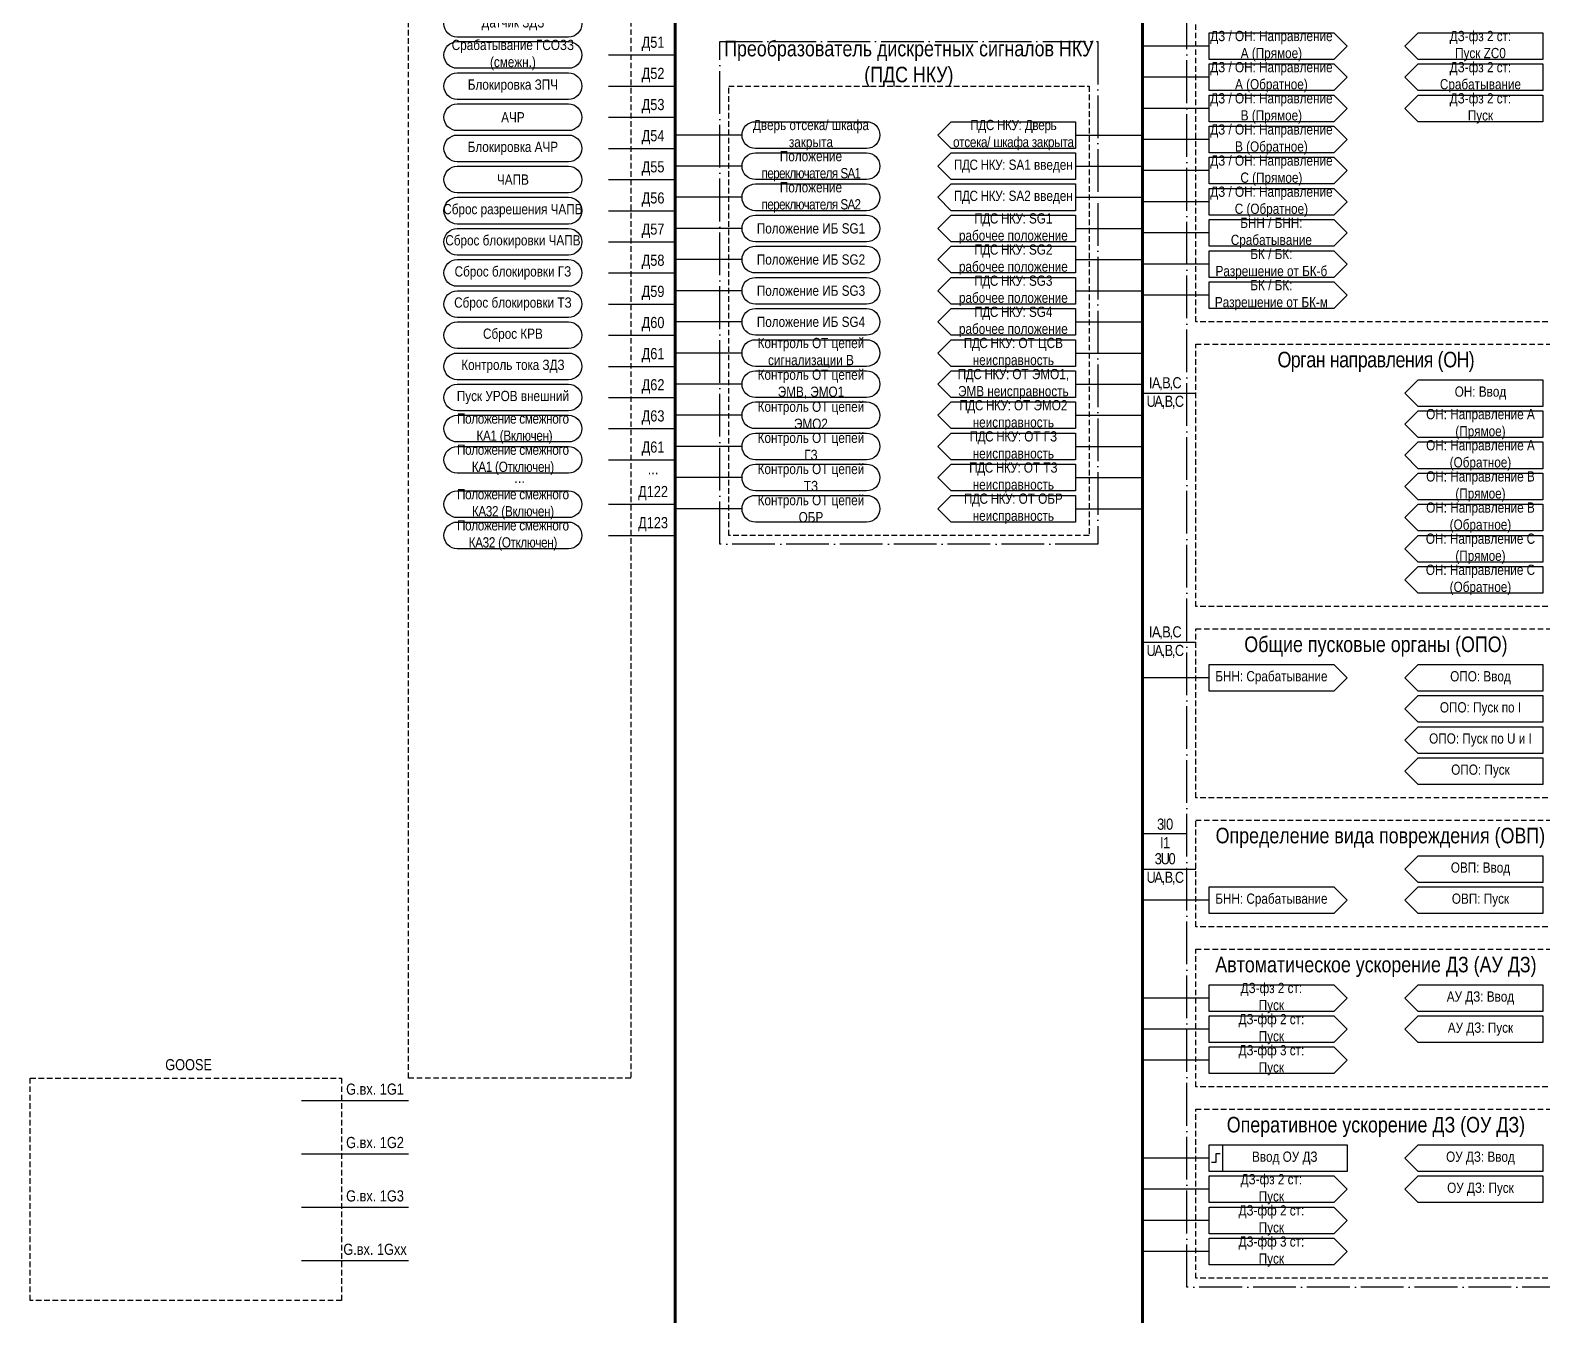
# Model space of a CAD drawing. Header units: millimetres. Extents: x -32357 to 1150, y -489 to 2440.
# Drawn here: x -32324 to -31984, y 17 to 307.6 of the extents above; entities that cross this region are included whole.
import ezdxf

# ---------------------------------------------------------------- set-up
doc = ezdxf.new("R2010")
doc.units = ezdxf.units.MM
doc.linetypes.add('ACAD_ISO04W100', pattern=[30, 24, -3, 0, -3])
doc.linetypes.add('штриховая2', pattern=[0.375, 0.25, -0.125])
doc.layers.add('TEXT', color=7, linetype='Continuous', lineweight=25)
doc.styles.add('2.5_Gost_RD', font='ARIALN.TTF', dxfattribs={"height": 2.5})
doc.styles.add('3.5_Gost_RD', font='ARIALN.TTF', dxfattribs={"height": 3.5})

msp = doc.modelspace()

# ---------------------------------------------------------------- linework, layer by layer
at = {"lineweight": 100, "ltscale": 100}
for p, q in [((-32179, 784), (-32179, 17)), ((-32074, 784), (-32074, 17))]:
    msp.add_line(p, q, dxfattribs=at)
at = {"ltscale": 100}
for p, q in [((-32059, 304), (-32074, 304)), ((-32194, 302), (-32179, 302)), ((-32059, 297), (-32074, 297)), ((-32194, 295), (-32179, 295)), ((-32059, 290), (-32074, 290)), ((-32194, 288), (-32179, 288)), ((-32164, 284), (-32179, 284)), ((-32089, 284), (-32074, 284)), ((-32059, 283), (-32074, 283)), ((-32194, 281), (-32179, 281)), ((-32164, 277), (-32179, 277)), ((-32089, 277), (-32074, 277)), ((-32059, 276), (-32074, 276)), ((-32194, 274), (-32179, 274)), ((-32164, 270), (-32179, 270)), ((-32089, 270), (-32074, 270)), ((-32059, 269), (-32074, 269)), ((-32194, 267), (-32179, 267)), ((-32164, 263), (-32179, 263)), ((-32089, 263), (-32074, 263)), ((-32059, 262), (-32074, 262)), ((-32194, 260), (-32179, 260)), ((-32164, 256), (-32179, 256)), ((-32089, 256), (-32074, 256)), ((-32059, 255), (-32074, 255)), ((-32194, 253), (-32179, 253)), ((-32164, 249), (-32179, 249)), ((-32089, 249), (-32074, 249)), ((-32194, 246), (-32179, 246)), ((-32059, 248), (-32074, 248)), ((-32164, 242), (-32179, 242)), ((-32089, 242), (-32074, 242)), ((-32194, 239), (-32179, 239)), ((-32164, 235), (-32179, 235)), ((-32089, 235), (-32074, 235)), ((-32194, 232), (-32179, 232)), ((-32164, 228), (-32179, 228)), ((-32089, 228), (-32074, 228)), ((-32194, 225), (-32179, 225)), ((-32074, 226), (-32062, 226)), ((-32164, 221), (-32179, 221)), ((-32089, 221), (-32074, 221)), ((-32194, 218), (-32179, 218)), ((-32194, 211), (-32179, 211)), ((-32164, 214), (-32179, 214)), ((-32089, 214), (-32074, 214)), ((-32164, 207), (-32179, 207)), ((-32089, 207), (-32074, 207)), ((-32194, 201), (-32179, 201)), ((-32164, 200), (-32179, 200)), ((-32089, 200), (-32074, 200)), ((-32194, 194), (-32179, 194)), ((-32074, 170), (-32062, 170)), ((-32059, 162), (-32074, 162)), ((-32074, 127), (-32064, 127)), ((-32074, 119), (-32062, 119)), ((-32059, 112), (-32074, 112)), ((-32059, 90), (-32074, 90)), ((-32059, 83), (-32074, 83)), ((-32059, 76), (-32074, 76)), ((-32263, 67), (-32239, 67)), ((-32263, 55), (-32239, 55)), ((-32059, 54), (-32074, 54)), ((-32059, 47), (-32074, 47)), ((-32263, 43), (-32239, 43)), ((-32059, 40), (-32074, 40)), ((-32263, 31), (-32239, 31)), ((-32059, 33), (-32074, 33))]:
    msp.add_line(p, q, dxfattribs=at)
at = {"color": 251, "linetype": 'ACAD_ISO04W100', "lineweight": 30, "ltscale": 0.4, "true_color": 0x58595b}
for points in [[(-32064, 777), (-31979, 777), (-31979, 25), (-32064, 25)], [(-32169, 305), (-32084, 305), (-32084, 192), (-32169, 192)]]:
    msp.add_lwpolyline(points, close=True, dxfattribs=at)
at = {"color": 7, "linetype": 'штриховая2', "ltscale": 5}
for points in [[(-32239, 664), (-32189, 664), (-32189, 72), (-32239, 72)], [(-32324, 72), (-32254, 72), (-32254, 22), (-32324, 22)]]:
    msp.add_lwpolyline(points, close=True, dxfattribs=at)
at = {"linetype": 'штриховая2', "ltscale": 5}
for points in [[(-32062, 343), (-31981, 343), (-31981, 242), (-32062, 242)], [(-32167, 295), (-32086, 295), (-32086, 194), (-32167, 194)], [(-32062, 237), (-31981, 237), (-31981, 178), (-32062, 178)], [(-32062, 173), (-31981, 173), (-31981, 135), (-32062, 135)], [(-32062, 130), (-31981, 130), (-31981, 106), (-32062, 106)], [(-32062, 101), (-31981, 101), (-31981, 70), (-32062, 70)], [(-32062, 65), (-31981, 65), (-31981, 27), (-32062, 27)]]:
    msp.add_lwpolyline(points, close=True, dxfattribs=at)
at = {"ltscale": 100}
for points in [[(-32228, 306, -1), (-32228, 312), (-32203, 312, -1), (-32203, 306)], [(-32228, 299, -1), (-32228, 305), (-32203, 305, -1), (-32203, 299)], [(-32228, 292, -1), (-32228, 298), (-32203, 298, -1), (-32203, 292)], [(-32228, 285, -1), (-32228, 291), (-32203, 291, -1), (-32203, 285)], [(-32161, 281, -1), (-32161, 287), (-32136, 287, -1), (-32136, 281)], [(-32228, 278, -1), (-32228, 284), (-32203, 284, -1), (-32203, 278)], [(-32161, 274, -1), (-32161, 280), (-32136, 280, -1), (-32136, 274)], [(-32228, 271, -1), (-32228, 277), (-32203, 277, -1), (-32203, 271)], [(-32161, 267, -1), (-32161, 273), (-32136, 273, -1), (-32136, 267)], [(-32228, 264, -1), (-32228, 270), (-32203, 270, -1), (-32203, 264)], [(-32161, 260, -1), (-32161, 266), (-32136, 266, -1), (-32136, 260)], [(-32228, 257, -1), (-32228, 263), (-32203, 263, -1), (-32203, 257)], [(-32161, 253, -1), (-32161, 259), (-32136, 259, -1), (-32136, 253)], [(-32228, 250, -1), (-32228, 256), (-32203, 256, -1), (-32203, 250)], [(-32161, 246, -1), (-32161, 252), (-32136, 252, -1), (-32136, 246)], [(-32228, 243, -1), (-32228, 249), (-32203, 249, -1), (-32203, 243)], [(-32161, 239, -1), (-32161, 245), (-32136, 245, -1), (-32136, 239)], [(-32228, 236, -1), (-32228, 242), (-32203, 242, -1), (-32203, 236)], [(-32161, 232, -1), (-32161, 238), (-32136, 238, -1), (-32136, 232)], [(-32228, 229, -1), (-32228, 235), (-32203, 235, -1), (-32203, 229)], [(-32228, 222, -1), (-32228, 228), (-32203, 228, -1), (-32203, 222)], [(-32161, 225, -1), (-32161, 231), (-32136, 231, -1), (-32136, 225)], [(-32228, 215, -1), (-32228, 221), (-32203, 221, -1), (-32203, 215)], [(-32161, 218, -1), (-32161, 224), (-32136, 224, -1), (-32136, 218)], [(-32161, 211, -1), (-32161, 217), (-32136, 217, -1), (-32136, 211)], [(-32228, 208, -1), (-32228, 214), (-32203, 214, -1), (-32203, 208)], [(-32161, 204, -1), (-32161, 210), (-32136, 210, -1), (-32136, 204)], [(-32228, 198, -1), (-32228, 204), (-32203, 204, -1), (-32203, 198)], [(-32161, 197, -1), (-32161, 203), (-32136, 203, -1), (-32136, 197)], [(-32228, 191, -1), (-32228, 197), (-32203, 197, -1), (-32203, 191)]]:
    msp.add_lwpolyline(points, format="xyb", close=True, dxfattribs=at)
for points in [[(-32059, 307), (-32031, 307), (-32028, 304), (-32031, 301), (-32059, 301), (-32059, 307)], [(-32059, 300), (-32031, 300), (-32028, 297), (-32031, 294), (-32059, 294), (-32059, 300)], [(-32059, 293), (-32031, 293), (-32028, 290), (-32031, 287), (-32059, 287), (-32059, 293)], [(-32059, 286), (-32031, 286), (-32028, 283), (-32031, 280), (-32059, 280), (-32059, 286)], [(-32059, 279), (-32031, 279), (-32028, 276), (-32031, 273), (-32059, 273), (-32059, 279)], [(-32059, 272), (-32031, 272), (-32028, 269), (-32031, 266), (-32059, 266), (-32059, 272)], [(-32059, 265), (-32031, 265), (-32028, 262), (-32031, 259), (-32059, 259), (-32059, 265)], [(-32059, 258), (-32031, 258), (-32028, 255), (-32031, 252), (-32059, 252), (-32059, 258)], [(-32059, 251), (-32031, 251), (-32028, 248), (-32031, 245), (-32059, 245), (-32059, 251)], [(-32059, 165), (-32031, 165), (-32028, 162), (-32031, 159), (-32059, 159), (-32059, 165)], [(-32059, 115), (-32031, 115), (-32028, 112), (-32031, 109), (-32059, 109), (-32059, 115)], [(-32059, 93), (-32031, 93), (-32028, 90), (-32031, 87), (-32059, 87), (-32059, 93)], [(-32059, 86), (-32031, 86), (-32028, 83), (-32031, 80), (-32059, 80), (-32059, 86)], [(-32059, 79), (-32031, 79), (-32028, 76), (-32031, 73), (-32059, 73), (-32059, 79)], [(-32059, 50), (-32031, 50), (-32028, 47), (-32031, 44), (-32059, 44), (-32059, 50)], [(-32059, 43), (-32031, 43), (-32028, 40), (-32031, 37), (-32059, 37), (-32059, 43)], [(-32059, 36), (-32031, 36), (-32028, 33), (-32031, 30), (-32059, 30), (-32059, 36)]]:
    msp.add_lwpolyline(points, dxfattribs=at)
for points in [[(-31984, 301), (-32012, 301), (-32015, 304), (-32012, 307), (-31984, 307)], [(-31984, 294), (-32012, 294), (-32015, 297), (-32012, 300), (-31984, 300)], [(-31984, 287), (-32012, 287), (-32015, 290), (-32012, 293), (-31984, 293)], [(-32089, 281), (-32117, 281), (-32120, 284), (-32117, 287), (-32089, 287)], [(-32117, 280), (-32089, 280), (-32089, 274), (-32117, 274), (-32120, 277)], [(-32117, 273), (-32089, 273), (-32089, 267), (-32117, 267), (-32120, 270)], [(-32117, 266), (-32089, 266), (-32089, 260), (-32117, 260), (-32120, 263)], [(-32117, 259), (-32089, 259), (-32089, 253), (-32117, 253), (-32120, 256)], [(-32117, 252), (-32089, 252), (-32089, 246), (-32117, 246), (-32120, 249)], [(-32117, 245), (-32089, 245), (-32089, 239), (-32117, 239), (-32120, 242)], [(-32117, 238), (-32089, 238), (-32089, 232), (-32117, 232), (-32120, 235)], [(-32117, 231), (-32089, 231), (-32089, 225), (-32117, 225), (-32120, 228)], [(-31984, 223), (-32012, 223), (-32015, 226), (-32012, 229), (-31984, 229)], [(-32117, 224), (-32089, 224), (-32089, 218), (-32117, 218), (-32120, 221)], [(-31984, 216), (-32012, 216), (-32015, 219), (-32012, 222), (-31984, 222)], [(-32117, 217), (-32089, 217), (-32089, 211), (-32117, 211), (-32120, 214)], [(-31984, 209), (-32012, 209), (-32015, 212), (-32012, 215), (-31984, 215)], [(-32117, 210), (-32089, 210), (-32089, 204), (-32117, 204), (-32120, 207)], [(-31984, 202), (-32012, 202), (-32015, 205), (-32012, 208), (-31984, 208)], [(-32117, 203), (-32089, 203), (-32089, 197), (-32117, 197), (-32120, 200)], [(-31984, 195), (-32012, 195), (-32015, 198), (-32012, 201), (-31984, 201)], [(-31984, 188), (-32012, 188), (-32015, 191), (-32012, 194), (-31984, 194)], [(-31984, 181), (-32012, 181), (-32015, 184), (-32012, 187), (-31984, 187)], [(-31984, 159), (-32012, 159), (-32015, 162), (-32012, 165), (-31984, 165)], [(-31984, 152), (-32012, 152), (-32015, 155), (-32012, 158), (-31984, 158)], [(-31984, 145), (-32012, 145), (-32015, 148), (-32012, 151), (-31984, 151)], [(-31984, 138), (-32012, 138), (-32015, 141), (-32012, 144), (-31984, 144)], [(-31984, 116), (-32012, 116), (-32015, 119), (-32012, 122), (-31984, 122)], [(-31984, 109), (-32012, 109), (-32015, 112), (-32012, 115), (-31984, 115)], [(-31984, 87), (-32012, 87), (-32015, 90), (-32012, 93), (-31984, 93)], [(-31984, 80), (-32012, 80), (-32015, 83), (-32012, 86), (-31984, 86)], [(-32059, 57), (-32056, 57), (-32056, 51), (-32059, 51)], [(-32059, 57), (-32028, 57), (-32028, 51), (-32059, 51)], [(-31984, 51), (-32012, 51), (-32015, 54), (-32012, 57), (-31984, 57)], [(-31984, 44), (-32012, 44), (-32015, 47), (-32012, 50), (-31984, 50)]]:
    msp.add_lwpolyline(points, close=True, dxfattribs=at)
at = {"lineweight": 30, "ltscale": 100}
msp.add_lwpolyline([(-32056.5, 55), (-32057.5, 55), (-32057.5, 53), (-32058.5, 53)], dxfattribs=at)

# ---------------------------------------------------------------- texts
at = {"color": 2, "ltscale": 100, "char_height": 2.3, "width": 31, "attachment_point": 5, "style": '2.5_Gost_RD'}
for s, insert in [('Датчик ЗДЗ', (-32215.5, 309)), ('Срабатывание ГСОЗЗ (смежн.)', (-32215.5, 302)), ('Блокировка ЗПЧ', (-32215.5, 295)), ('АЧР', (-32215.5, 288)), ('Блокировка АЧР', (-32215.5, 281)), ('ЧАПВ', (-32215.5, 274)), ('Сброс разрешения ЧАПВ', (-32215.5, 267)), ('Сброс блокировки ЧАПВ', (-32215.5, 260)), ('Сброс блокировки ГЗ', (-32215.5, 253)), ('Сброс блокировки ТЗ', (-32215.5, 246)), ('{\\C1;Сброс КРВ}', (-32215.5, 239)), ('{\\C1;Контроль тока ЗДЗ}', (-32215.5, 232)), ('{\\C1;Пуск УРОВ внешний}', (-32215.5, 225)), ('{\\T0.95;Положение смежного\\P КА1 (Включен)}', (-32215.5, 218)), ('{\\T0.95;Положение смежного \\PКА1 (Отключен)}', (-32215.5, 211)), ('{\\T0.95;Положение смежного КА32 (Включен)}', (-32215.5, 201)), ('{\\T0.95;Положение смежного КА32 (Отключен)}', (-32215.5, 194))]:
    msp.add_mtext(s, dxfattribs=dict(at, insert=insert))
at = {"ltscale": 100, "attachment_point": 5, "style": '2.5_Gost_RD'}
for s, insert, char_height, width in [('Д51', (-32184, 304.5), 2.5, 10), ('ДЗ-фз 2 ст: \\PПуск {\\C7;ZC0}', (-31998, 304), 2.3, 28), ('ДЗ-фз 2 ст: Срабатывание', (-31998, 297), 2.3, 28), ('Д52', (-32184, 297.5), 2.5, 10), ('ДЗ-фз 2 ст: \\PПуск', (-31998, 290), 2.3, 28), ('Д53', (-32184, 290.5), 2.5, 10), ('{\\T0.95;ПДС НКУ: Дверь отсека/ шкафа закрыта}', (-32103, 284), 2.3, 28), ('Д54', (-32184, 283.5), 2.5, 10), ('Д55', (-32184, 276.5), 2.5, 10), ('{\\T0.95;ПДС НКУ:} SA1 введен', (-32103, 277), 2.3, 28), ('Д56', (-32184, 269.5), 2.5, 10), ('{\\T0.95;ПДС НКУ:} SA2 введен', (-32103, 270), 2.3, 28), ('{\\T0.95;ПДС НКУ:} SG1 рабочее положение', (-32103, 263), 2.3, 28), ('Д57', (-32184, 262.5), 2.5, 10), ('{\\T0.95;ПДС НКУ:} SG2 рабочее положение', (-32103, 256), 2.3, 28), ('Д58', (-32184, 255.5), 2.5, 10), ('{\\T0.95;ПДС НКУ:} SG3 рабочее положение', (-32103, 249), 2.3, 28), ('Д59', (-32184, 248.5), 2.5, 10), ('{\\T0.95;ПДС НКУ:} SG4 рабочее положение', (-32103, 242), 2.3, 28), ('Д60', (-32184, 241.5), 2.5, 10), ('{\\T0.95;ПДС НКУ:} ОТ ЦСВ неисправность', (-32103, 235), 2.3, 28), ('Д61', (-32184, 234.5), 2.5, 10), ('{\\T0.95;ПДС НКУ:} ОТ ЭМО1, ЭМВ неисправность', (-32103, 228), 2.3, 28), ('Д62', (-32184, 227.5), 2.5, 10), ('{\\T0.8;IA,B,C UA,B,C }', (-32069, 226), 2.5, 10), ('{\\T0.95;ПДС НКУ:} ОТ ЭМО2 неисправность', (-32103, 221), 2.3, 28), ('Д63', (-32184, 220.5), 2.5, 10), ('Д61', (-32184, 213.5), 2.5, 10), ('{\\T0.95;ПДС НКУ:} ОТ ГЗ неисправность', (-32103, 214), 2.3, 28), ('...', (-32184, 209), 2.5, 10), ('{\\T0.95;ПДС НКУ:} ОТ ТЗ неисправность', (-32103, 207), 2.3, 28), ('...', (-32214, 207), 2.5, 40), ('Д122', (-32184, 203.5), 2.5, 10), ('{\\T0.95;ПДС НКУ:} ОТ ОБР неисправность', (-32103, 200), 2.3, 28), ('Д123', (-32184, 196.5), 2.5, 10), ('{\\T0.8;IA,B,C UA,B,C }', (-32069, 170), 2.5, 10), ('ОПО: Ввод', (-31998, 162), 2.3, 28), ('ОПО: Пуск по I', (-31998, 155), 2.3, 28), ('ОПО: Пуск по U и I', (-31998, 148), 2.3, 28), ('ОПО: Пуск', (-31998, 141), 2.3, 28), ('{\\T0.8;3I0\\PI1}', (-32069, 127), 2.5, 10), ('{\\T0.8;3U0\\PUA,B,C }', (-32069, 119), 2.5, 10), ('ОВП: Ввод', (-31998, 119), 2.3, 28), ('ОВП: Пуск', (-31998, 112), 2.3, 28), ('АУ ДЗ: Ввод', (-31998, 90), 2.3, 28), ('АУ ДЗ: Пуск', (-31998, 83), 2.3, 28), ('\\pi2.19125;{\\C7;GOOSE}', (-32289.5, 75), 2.5, 71), ('G.вх. 1G1', (-32246.5, 69.5), 2.5, 15), ('G.вх. 1G2', (-32246.5, 57.5), 2.5, 15), ('ОУ ДЗ: Ввод', (-31998, 54), 2.3, 28), ('ОУ ДЗ: Пуск', (-31998, 47), 2.3, 28), ('G.вх. 1G3', (-32246.5, 45.5), 2.5, 15), ('G.вх. 1Gхх', (-32246.5, 33.5), 2.5, 15)]:
    msp.add_mtext(s, dxfattribs=dict(at, insert=insert, char_height=char_height, width=width))
at = {"color": 30, "ltscale": 100, "true_color": 0xf7941d, "char_height": 3.5, "attachment_point": 5, "style": '3.5_Gost_RD'}
for s, insert, width in [('Преобразователь дискретных сигналов НКУ (ПДС НКУ)', (-32126.5, 300), 85), ('\\pt171.5;{\\T0.95;Орган направления (ОН)}', (-32021.5, 233), 81), ('Общие пусковые органы (ОПО)', (-32021.5, 169), 81), ('Определение вида повреждения (ОВП)', (-32020.5, 126), 83), ('Автоматическое ускорение ДЗ (АУ ДЗ)', (-32021.5, 97), 81), ('Оперативное ускорение ДЗ (ОУ ДЗ)', (-32021.5, 61), 81)]:
    msp.add_mtext(s, dxfattribs=dict(at, insert=insert, width=width))
at = {"color": 0, "ltscale": 100, "char_height": 2.3, "width": 28, "attachment_point": 5, "style": '2.5_Gost_RD'}
for s, insert in [('{\\C256;ОН: Ввод}', (-31998, 226)), ('{\\C256;ОН: Направление А (Прямое)}', (-31998, 219)), ('{\\C256;ОН: Направление А (Обратное)}', (-31998, 212)), ('{\\C256;ОН: Направление В (Прямое)}', (-31998, 205)), ('{\\C256;ОН: Направление В (Обратное)}', (-31998, 198)), ('{\\C256;ОН: Направление С (Прямое)}', (-31998, 191)), ('{\\C256;ОН: Направление С (Обратное)}', (-31998, 184))]:
    msp.add_mtext(s, dxfattribs=dict(at, insert=insert))
at = {"layer": 'TEXT', "color": 0, "ltscale": 100, "char_height": 2.3, "width": 28, "attachment_point": 5, "style": '2.5_Gost_RD'}
for s, insert in [('{\\C256;ДЗ / ОН: Направление А (Прямое)}', (-32045, 304)), ('{\\C256;ДЗ / ОН: Направление А (Обратное)}', (-32045, 297)), ('{\\C256;ДЗ / ОН: Направление В (Прямое)}', (-32045, 290)), ('{\\C256;ДЗ / ОН: Направление В (Обратное)}', (-32045, 283)), ('\\pt23;{\\C256;ДЗ / ОН: Направление С (Прямое)}', (-32045, 276)), ('{\\C256;ДЗ / ОН: Направление С (Обратное)}', (-32045, 269)), ('{\\C256;БНН / БНН: Срабатывание}', (-32045, 262)), ('{\\C256;БК / БК: \\PРазрешение от БК-б}', (-32045, 255)), ('{\\C256;БК / БК: \\PРазрешение от БК-м}', (-32045, 248)), ('{\\C256;БНН: Срабатывание}', (-32045, 162)), ('{\\C256;БНН: Срабатывание}', (-32045, 112)), ('{\\C256;ДЗ-фз 2 ст: \\PПуск}', (-32045, 90)), ('{\\C256;ДЗ-фф 2 ст: \\PПуск}', (-32045, 83)), ('{\\C256;ДЗ-фф 3 ст: \\PПуск}', (-32045, 76)), ('{\\C256;Ввод ОУ ДЗ}', (-32042, 54)), ('{\\C256;ДЗ-фз 2 ст: \\PПуск}', (-32045, 47)), ('{\\C256;ДЗ-фф 2 ст: \\PПуск}', (-32045, 40)), ('{\\C256;ДЗ-фф 3 ст: \\PПуск}', (-32045, 33))]:
    msp.add_mtext(s, dxfattribs=dict(at, insert=insert))
at = {"layer": 'TEXT', "color": 2, "ltscale": 100, "char_height": 2.3, "width": 31, "attachment_point": 5, "style": '2.5_Gost_RD'}
for s, insert in [('Дверь отсека/ шкафа закрыта', (-32148.5, 284)), ('Положение{\\T0.9; переключателя SA1}', (-32148.5, 277)), ('Положение{\\T0.9; переключателя SA2}', (-32148.5, 270)), ('Положение ИБ SG1', (-32148.5, 263)), ('Положение ИБ SG2', (-32148.5, 256)), ('Положение ИБ SG3', (-32148.5, 249)), ('Положение ИБ SG4', (-32148.5, 242)), ('Контроль ОТ цепей сигнализации В', (-32148.5, 235)), ('Контроль ОТ цепей \\PЭМВ, ЭМО1', (-32148.5, 228)), ('Контроль ОТ цепей \\PЭМО2', (-32148.5, 221)), ('Контроль ОТ цепей \\PГЗ', (-32148.5, 214)), ('Контроль ОТ цепей \\PТЗ', (-32148.5, 207)), ('Контроль ОТ цепей \\PОБР', (-32148.5, 200))]:
    msp.add_mtext(s, dxfattribs=dict(at, insert=insert))

doc.saveas('drawing.dxf')
